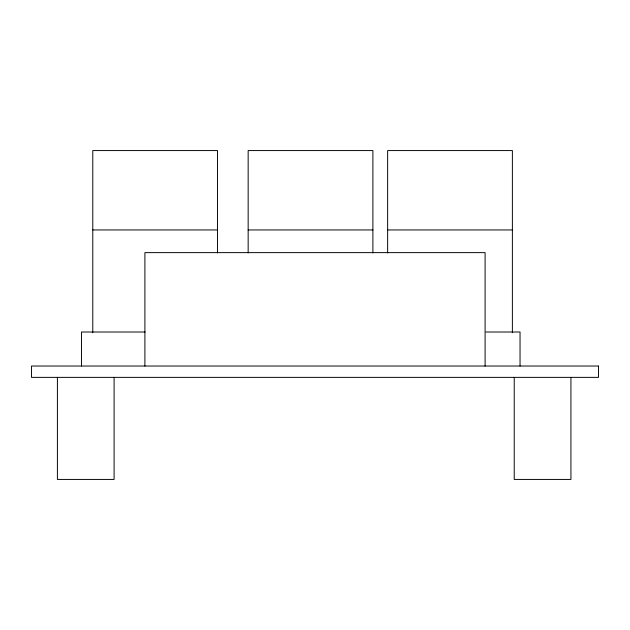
<?xml version="1.0" encoding="UTF-8"?>
<svg xmlns="http://www.w3.org/2000/svg" width="630" height="630" viewBox="0 0 630 630"><rect width="100%" height="100%" fill="white"/><g stroke="black" fill="none" stroke-linecap="round" stroke-linejoin="round"><path stroke-width="0.94" d="M92.783 229.95L217.523 229.95M248.157 229.95L372.897 229.95M387.639 229.95L512.379 229.95M145.152 332.01L81.514 332.01L81.514 366.03M486.021 332.01L520.041 332.01L520.041 366.03M570.93 377.37L570.93 479.43L514.23 479.43L514.23 377.37M512.379 332.742L512.379 150.57L387.639 150.57L387.639 252.89M485.1 366.03L485.1 252.63L144.9 252.63L144.9 366.03M372.897 252.89L372.897 150.57L248.157 150.57L248.157 252.89M217.523 252.89L217.523 150.57L92.783 150.57L92.783 332.742M114.101 377.37L114.101 479.43L57.401 479.43L57.401 377.37M598.5 366.03L31.5 366.03L31.5 377.37L598.5 377.37L598.5 366.03"/></g></svg>
